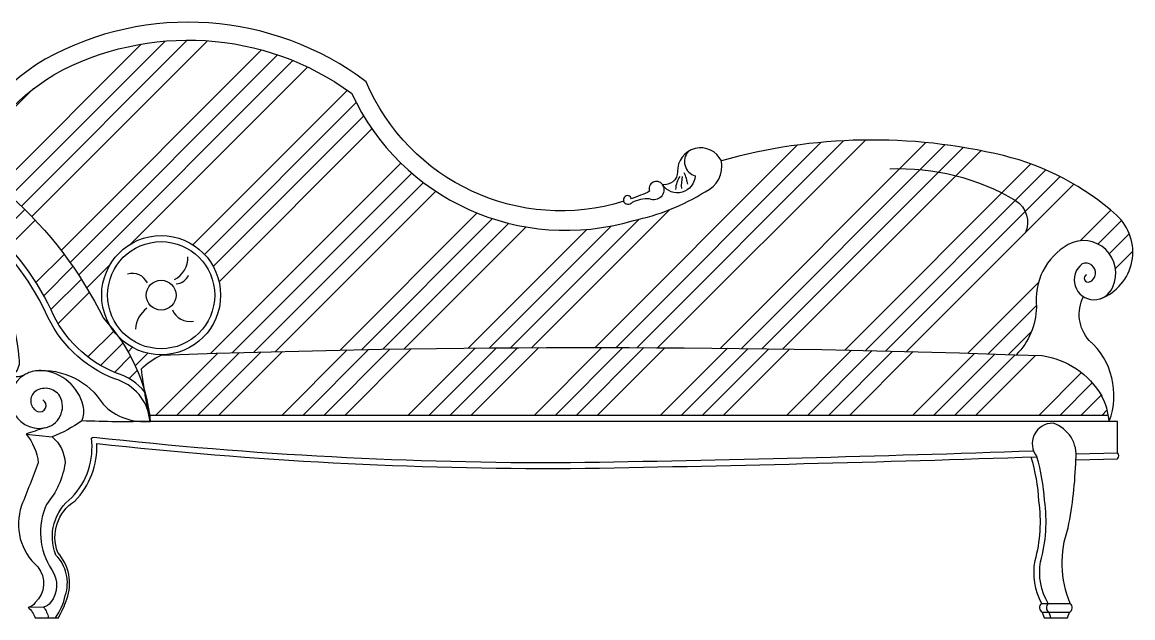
# Model space of a CAD drawing. Header units: inches. Extents: x 11.4 to 53.9, y 10.8 to 35.6.
# Drawn here: x 44.52 to 46.388, y 31.922 to 32.922 of the extents above; entities that cross this region are included whole.
import ezdxf

# ---------------------------------------------------------------- set-up
doc = ezdxf.new("R2010")
doc.units = ezdxf.units.IN
doc.header["$MEASUREMENT"] = 0
for name, color, linetype in [('02', 2, 'Continuous'), ('4', 4, 'Continuous'), ('8', 8, 'Continuous')]:
    doc.layers.add(name, color=color, linetype=linetype)
pattern_1 = [(45, (46.95094, 38.07427), (-0.106066, 0.106066), []), (45, (46.9863, 38.07427), (-0.106066, 0.106066), []), (45, (47.02165, 38.07427), (-0.106066, 0.106066), []), (45, (47.057, 38.07427), (-0.106066, 0.106066), [])]

msp = doc.modelspace()

# ---------------------------------------------------------------- hatches: boundary and pattern name
at = {"layer": '8'}
h = msp.add_hatch(dxfattribs=at)
h.set_pattern_fill('ANSI34', color=256, scale=0.2, style=0)
h.set_pattern_definition([(45, (49.48493, 38.07427), (-0.106066, 0.106066), []), (45, (49.52029, 38.07427), (-0.106066, 0.106066), []), (45, (49.55564, 38.07427), (-0.106066, 0.106066), []), (45, (49.591, 38.07427), (-0.106066, 0.106066), [])])
h.paths.add_polyline_path([(44.854, 32.4637, -0.678537), (44.6814, 32.3951, -0.088157), (44.7264, 32.3012, -0.010169), (44.7209, 32.3399, -0.088568), (44.754, 32.3631, -0.017261), (46.1919, 32.3637, 0.193647), (46.2256, 32.4435, -0.298306), (46.279, 32.5488, -0.723555), (46.354, 32.4776, -0.193152), (46.337, 32.4593, 0.545101), (46.3605, 32.5979, 0.123362), (46.1702, 32.6981, 0.128802), (45.696, 32.6893, -0.353641), (45.6685, 32.6374, -0.087549), (45.548, 32.5892, -0.372714), (45.0741, 32.8031, 0.290841), (44.5738, 32.8341, 0.154727), (44.4217, 32.6601, -0.168434), (44.5004, 32.6305, -0.097005), (44.6569, 32.4248, -0.015621), (44.6692, 32.4109, -0.140153), (44.654, 32.4637, -1)])
h = msp.add_hatch(dxfattribs=at)
h.set_pattern_fill('ANSI34', color=256, scale=0.2, style=0)
h.set_pattern_definition(pattern_1)
h.paths.add_polyline_path([(44.5688, 32.4393, 0.199501), (44.6789, 32.3327, -0.158457), (44.7265, 32.3006, -0.000149), (44.7264, 32.3012, 0.04148), (44.7093, 32.3474), (44.7092, 32.3475), (44.7092, 32.3477, 0.046283), (44.6814, 32.3951, -0.050018), (44.6692, 32.4109, 0.015621), (44.6569, 32.4248, 0.097005), (44.5004, 32.6305, 0.237903), (44.3878, 32.6564, 0.202871), (44.3076, 32.5966, 1.02712), (44.4555, 32.5209, 0.015021), (44.4437, 32.5365, 0.17165), (44.416, 32.5578, -1.322845), (44.3521, 32.5739, -0.495063), (44.4497, 32.5919, -0.107626)])
h = msp.add_hatch(dxfattribs=at)
h.set_pattern_fill('ANSI34', color=256, scale=0.2, style=0)
h.set_pattern_definition(pattern_1)
h.paths.add_polyline_path([(46.3468, 32.2617, 0.07786), (46.3354, 32.2945, 0.231043), (46.2351, 32.3621, 0.01778), (44.754, 32.3631, 0.088568), (44.7209, 32.3399, 0.010169), (44.7264, 32.3012, -0.033894), (44.7346, 32.2617)])

# ---------------------------------------------------------------- linework, layer by layer
at = {"layer": '02'}
for p, q in [((46.3468, 32.2617), (44.7337, 32.2617)), ((46.3623, 32.2517), (44.7358, 32.2517)), ((44.5268, 32.2304), (44.5706, 32.2255)), ((46.2925, 32.1973), (46.3622, 32.1989)), ((44.5561, 31.9395), (44.5303, 31.9392)), ((46.2342, 31.9457), (46.2826, 31.9457)), ((46.2356, 31.9309), (46.2813, 31.9309)), ((46.2502, 31.9217), (46.2471, 31.9309)), ((46.2471, 31.9309), (46.2471, 31.9309))]:
    msp.add_line(p, q, dxfattribs=at)
for points in [[(44.4217, 32.6601, -0.154727), (44.5738, 32.8341, -0.290841), (45.0741, 32.8031, 0.372714), (45.548, 32.5892, 0.087549), (45.6685, 32.6374, 0.353641), (45.696, 32.6893)], [(45.64, 32.7049, 0.537623), (45.6518, 32.664, -0.727206), (45.5972, 32.6488, -0.736287), (45.5753, 32.6257, 0.112262), (45.5458, 32.6193, -0.628892), (45.5318, 32.6214)], [(44.3076, 32.5966, -0.463126), (44.5004, 32.6305, -0.097005), (44.6569, 32.4248, -0.164108), (44.7358, 32.2517)], [(45.979, 32.676, -0.144591), (46.1907, 32.6229, -0.366454), (46.2069, 32.5677)], [(44.7266, 32.3005, 0.158908), (44.6789, 32.3327, -0.199501), (44.5688, 32.4393, 0.107626), (44.4497, 32.5919, 0.495063), (44.3521, 32.5739, 1.322845), (44.416, 32.5578)], [(44.5426, 32.3364, -0.28977), (44.6563, 32.2804, 0.227537), (44.7358, 32.2517, 0.308735), (44.6757, 32.3232, -0.199867), (44.5597, 32.4352, 0.107643), (44.4431, 32.5843, 0.496327), (44.3611, 32.5694, 1.311727), (44.4095, 32.5595, -0.204748), (44.4437, 32.5365, -0.015021)], [(46.3025, 32.5162, 1.325545), (46.354, 32.4776)], [(46.3101, 32.498, 1), (46.3151, 32.4859, 1), (46.3025, 32.5162)], [(44.7358, 32.2517, -0.023271), (44.7209, 32.3399, -0.088568), (44.754, 32.3631, -0.01778), (46.2351, 32.3621, -0.231043), (46.3354, 32.2945)], [(44.5318, 32.3336, -0.003073), (44.5241, 32.3298, -0.043606)], [(44.7358, 32.2517, -0.018728), (44.6209, 32.2526, 0.153377), (44.6229, 32.278, 0.317925), (44.5546, 32.3368, 0.110856), (44.5318, 32.3336)], [(44.5571, 32.2406, 0.521411), (44.5836, 32.2941, 0.4477), (44.5406, 32.3005, 0.527547), (44.5462, 32.2683, 0.934416), (44.555, 32.2877)], [(44.6209, 32.2526, -0.056401), (44.5706, 32.2255, -0.218825), (44.5924, 32.1819, -0.141671), (44.561, 32.112, 0.255526), (44.57, 32.0024, -0.337781), (44.5679, 31.9474, -0.227308), (44.5561, 31.9395, -0.152791), (44.5642, 31.9217, -0.152791)], [(46.292, 32.1873, 0.362118), (46.2537, 32.2486, 0.637262), (46.2265, 32.1923, -0.000059)], [(44.5766, 31.9217, 0.100509), (44.5928, 31.9591, 0.287254), (44.5768, 32.0271, -0.335649), (44.6039, 32.124, 0.227641), (44.6368, 32.2236)], [(44.6368, 32.2236, -0.155279), (44.6408, 32.2252, 0.028534), (45.4421, 32.1825, 0.004593), (46.2209, 32.2022, 0.004593)], [(46.2327, 32.0157, 0.103827), (46.2393, 32.1189, 0.058195), (46.2265, 32.1923)], [(46.2457, 31.9457, -0.180773), (46.2327, 32.0157, -0.2389)]]:
    msp.add_lwpolyline(points, format="xyb", dxfattribs=at)
for radius in [0.1, 0.09, 0.025]:
    msp.add_circle((44.754, 32.4637), radius, dxfattribs=at)
for centre, radius, start, end in [((45.6598, 32.64), 0.0408, 145.2188, 177.8748), ((45.7321, 32.647), 0.1035, 170.9135, 182.3466), ((45.5478, 32.6319), 0.0936, 11.1458, 23.5967), ((44.7568, 32.5272), 0.0422, 298.0572, 1.3135), ((44.7059, 32.4722), 0.0279, 25.5281, 107.6298), ((44.7776, 32.507), 0.0245, 274.3054, 337.1764), ((44.7549, 32.4055), 0.0438, 124.3472, 178.2918), ((44.8025, 32.4518), 0.0321, 203.2361, 280.2553), ((46.2365, 32.2419), 0.112, 5.0387, 28.0078), ((46.2512, 31.9387), 0.00886, 127.8223, 242.2683)]:
    msp.add_arc(centre, radius, start, end, dxfattribs=at)
at = {"layer": '4'}
msp.add_line((46.2813, 31.9309), (46.2813, 31.9309), dxfattribs=at)
for points in [[(46.3332, 32.4578, 0.561125), (46.3605, 32.5979, 0.123362), (46.1702, 32.6981, 0.128802), (45.696, 32.6893, 0.812135), (45.6223, 32.6709, -0.468272), (45.5968, 32.6496, 0.887766), (45.5754, 32.6382, -0.02598), (45.5446, 32.6256, 0.670344), (45.5329, 32.6282, 0.231654), (45.5318, 32.6214, -0.384825), (45.0986, 32.8223, 0.295847), (44.5588, 32.8601, 0.165646), (44.3878, 32.6564, 0.202871)], [(46.354, 32.4776, 0.723555), (46.279, 32.5488, 0.298306), (46.2256, 32.4435, -0.193647), (46.1919, 32.3637)], [(44.4437, 32.5365, -0.150808), (44.5148, 32.3577, -0.240104), (44.5077, 32.3321, 0.661435), (44.51, 32.3271, 0.083469), (44.5241, 32.3298, 0.824233), (44.5571, 32.2406, -0.006172), (44.5268, 32.2304, -0.153954), (44.5473, 32.1823, -0.008446), (44.5192, 32.1101, 0.305289), (44.5466, 32.0074, -0.400431), (44.5421, 31.9471, -0.227308), (44.5303, 31.9392, -0.128701), (44.5422, 31.9217), (44.5813, 31.9217, 0.041898), (44.5953, 31.9527, 0.278294), (44.5801, 32.0314, -0.356996), (44.609, 32.1178, 0.209106), (44.6456, 32.2146, 0.028335), (45.4422, 32.1725, 0.004477), (46.2265, 32.1923)], [(46.3482, 32.2518, 0.311393), (46.3144, 32.3878, -0.311191), (46.3048, 32.4613, 0.225187)], [(46.2162, 32.192, -0.060644), (46.2294, 32.1179, -0.104809), (46.2228, 32.0175, 0.167092), (46.2342, 31.9457, 0.545478), (46.2356, 31.9309), (46.2387, 31.9217), (46.2782, 31.9217), (46.2813, 31.9309, 0.545478), (46.2826, 31.9457, -0.184719), (46.2791, 32.0729, 0.041336), (46.292, 32.1873), (46.3623, 32.1889, 0.394306), (46.3622, 32.1989), (46.3623, 32.2517)]]:
    msp.add_lwpolyline(points, format="xyb", dxfattribs=at)

doc.saveas('drawing.dxf')
